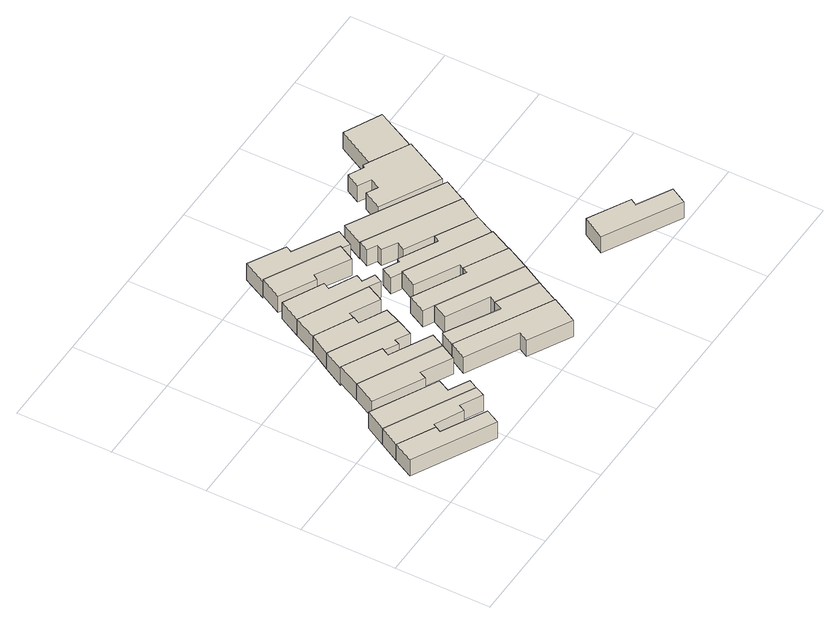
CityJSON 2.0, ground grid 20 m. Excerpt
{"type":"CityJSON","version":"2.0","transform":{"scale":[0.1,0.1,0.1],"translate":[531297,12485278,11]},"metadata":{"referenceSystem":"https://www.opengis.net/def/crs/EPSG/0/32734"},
"CityObjects":{
"building1":{"type":"Building","attributes":{"address":"59 Goldsmith Road Salt River Cape Town","building":"house","building:levels":1,"building_height":4.1,"plus_code":"4FRW3F97+9GW","ground_height":13.19,"roof_height":17.29},"geometry":[{"type":"Solid","lod":"1","boundaries":[[[[0,1,2,3]],[[1,4,5,2]],[[4,6,7,5]],[[6,8,9,7]],[[8,10,11,9]],[[10,0,3,11]],[[3,2,5,7,9,11]],[[10,8,6,4,1,0]]]]}]},
"building2":{"type":"Building","attributes":{"address":"57 Goldsmith Road Salt River Cape Town","building":"house","building:levels":1,"building_height":4.1,"plus_code":"4FRW3F97+CG8","ground_height":13.19,"roof_height":17.29},"geometry":[{"type":"Solid","lod":"1","boundaries":[[[[12,13,14,15]],[[13,0,3,14]],[[0,10,11,3]],[[10,16,17,11]],[[16,18,19,17]],[[18,20,21,19]],[[20,22,23,21]],[[22,12,15,23]],[[15,14,3,11,17,19,21,23]],[[22,20,18,16,10,0,13,12]]]]}]},
"building3":{"type":"Building","attributes":{"address":"53 Goldsmith Road Salt River Cape Town","building":"house","building:levels":1,"building_height":4.1,"plus_code":"4FRW3F97+CGH","ground_height":13.19,"roof_height":17.29},"geometry":[{"type":"Solid","lod":"1","boundaries":[[[[13,12,15,14]],[[12,24,25,15]],[[24,26,27,25]],[[26,28,29,27]],[[28,30,31,29]],[[30,13,14,31]],[[14,15,25,27,29,31]],[[30,28,26,24,12,13]]]]}]},
"building4":{"type":"Building","attributes":{"address":"51 Goldsmith Road Salt River Cape Town","building":"house","building:levels":1,"building_height":4.1,"plus_code":"4FRW3F97+CHV","ground_height":13.23,"roof_height":17.33},"geometry":[{"type":"Solid","lod":"1","boundaries":[[[[32,33,34,35]],[[33,36,37,34]],[[36,38,39,37]],[[38,40,41,39]],[[40,42,43,41]],[[42,32,35,43]],[[35,34,37,39,41,43]],[[42,40,38,36,33,32]]]]}]},
"building5":{"type":"Building","attributes":{"address":"49 Goldsmith Road Salt River Cape Town","building":"house","building:levels":1,"building_height":4.1,"plus_code":"4FRW3F97+FH5","ground_height":13.23,"roof_height":17.33},"geometry":[{"type":"Solid","lod":"1","boundaries":[[[[44,32,35,45]],[[32,42,43,35]],[[42,46,47,43]],[[46,48,49,47]],[[48,50,51,49]],[[50,44,45,51]],[[45,35,43,47,49,51]],[[50,48,46,42,32,44]]]]}]},
"building6":{"type":"Building","attributes":{"address":"47 Goldsmith Road Salt River Cape Town","building":"house","building:levels":1,"building_height":4.1,"plus_code":"4FRW3F97+FHH","ground_height":12.6,"roof_height":16.7},"geometry":[{"type":"Solid","lod":"1","boundaries":[[[[52,53,54,55]],[[53,56,57,54]],[[56,58,59,57]],[[58,60,61,59]],[[60,62,63,61]],[[62,64,65,63]],[[64,52,55,65]],[[55,54,57,59,61,63,65]],[[64,62,60,58,56,53,52]]]]}]},
"building7":{"type":"Building","attributes":{"address":"45 Goldsmith Road Salt River Cape Town","building":"house","building:levels":1,"building_height":4.1,"plus_code":"4FRW3F97+FJR","ground_height":12.6,"roof_height":16.7},"geometry":[{"type":"Solid","lod":"1","boundaries":[[[[66,52,55,67]],[[52,64,65,55]],[[64,68,69,65]],[[68,70,71,69]],[[70,72,73,71]],[[72,66,67,73]],[[67,55,65,69,71,73]],[[72,70,68,64,52,66]]]]}]},
"building8":{"type":"Building","attributes":{"address":"43 Goldsmith Road Salt River Cape Town","building":"house","building:levels":1,"building_height":4.1,"plus_code":"4FRW3F97+GJ7","ground_height":12.44,"roof_height":16.54},"geometry":[{"type":"Solid","lod":"1","boundaries":[[[[74,75,76,77]],[[75,78,79,76]],[[78,80,81,79]],[[80,82,83,81]],[[82,84,85,83]],[[84,74,77,85]],[[77,76,79,81,83,85]],[[84,82,80,78,75,74]]]]}]},
"building9":{"type":"Building","attributes":{"address":"48 Kingsley Road Salt River Cape Town","building":"house","building:levels":1,"building_height":4.1,"plus_code":"4FRW3F97+CM2","ground_height":13.23,"roof_height":17.33},"geometry":[{"type":"Solid","lod":"1","boundaries":[[[[86,87,88,89]],[[87,90,91,88]],[[90,92,93,91]],[[92,94,95,93]],[[94,96,97,95]],[[96,86,89,97]],[[89,88,91,93,95,97]],[[96,94,92,90,87,86]]]]}]},
"building10":{"type":"Building","attributes":{"address":"41 Goldsmith Road Salt River Cape Town","building":"house","building:levels":1,"building_height":4.1,"plus_code":"4FRW3F97+GJG","ground_height":12.44,"roof_height":16.54},"geometry":[{"type":"Solid","lod":"1","boundaries":[[[[74,84,85,77]],[[84,98,99,85]],[[98,100,101,99]],[[100,102,103,101]],[[102,104,105,103]],[[104,106,107,105]],[[106,108,109,107]],[[108,110,111,109]],[[110,74,77,111]],[[77,85,99,101,103,105,107,109,111]],[[110,108,106,104,102,100,98,84,74]]]]}]},
"building11":{"type":"Building","attributes":{"address":"46 Kingsley Road Salt River Cape Town","building":"house","building:levels":1,"building_height":4.1,"plus_code":"4FRW3F97+CM8","ground_height":13.04,"roof_height":17.14},"geometry":[{"type":"Solid","lod":"1","boundaries":[[[[112,113,114,115]],[[113,116,117,114]],[[116,118,119,117]],[[118,120,121,119]],[[120,122,123,121]],[[122,112,115,123]],[[115,114,117,119,121,123]],[[122,120,118,116,113,112]]]]}]},
"building12":{"type":"Building","attributes":{"address":"39 Goldsmith Road Salt River Cape Town","building":"house","building:levels":1,"building_height":4.1,"plus_code":"4FRW3F97+GJX","ground_height":12.44,"roof_height":16.54},"geometry":[{"type":"Solid","lod":"1","boundaries":[[[[124,125,126,127]],[[125,128,129,126]],[[128,130,131,129]],[[130,132,133,131]],[[132,134,135,133]],[[134,124,127,135]],[[127,126,129,131,133,135]],[[134,132,130,128,125,124]]]]}]},
"building13":{"type":"Building","attributes":{"address":"44 Kingsley Road Salt River Cape Town","building":"house","building:levels":1,"building_height":4.1,"plus_code":"4FRW3F97+CMP","ground_height":13.04,"roof_height":17.14},"geometry":[{"type":"Solid","lod":"1","boundaries":[[[[113,136,137,114]],[[136,138,139,137]],[[138,140,141,139]],[[140,142,143,141]],[[142,116,117,143]],[[116,113,114,117]],[[114,137,139,141,143,117]],[[116,142,140,138,136,113]]]]}]},
"building14":{"type":"Building","attributes":{"address":"42 Kingsley Road Salt River Cape Town","building":"house","building:levels":1,"building_height":4.1,"plus_code":"4FRW3F97+FM5","ground_height":13.04,"roof_height":17.14},"geometry":[{"type":"Solid","lod":"1","boundaries":[[[[136,144,145,137]],[[144,146,147,145]],[[146,148,149,147]],[[148,150,151,149]],[[150,152,153,151]],[[152,138,139,153]],[[138,136,137,139]],[[137,145,147,149,151,153,139]],[[138,152,150,148,146,144,136]]]]}]},
"building15":{"type":"Building","attributes":{"address":"37 Goldsmith Road Salt River Cape Town","building":"house","building:levels":1,"building_height":4.1,"plus_code":"4FRW3F97+HM6","ground_height":11.83,"roof_height":15.93},"geometry":[{"type":"Solid","lod":"1","boundaries":[[[[154,155,156,157]],[[155,158,159,156]],[[158,160,161,159]],[[160,162,163,161]],[[162,164,165,163]],[[164,166,167,165]],[[166,154,157,167]],[[157,156,159,161,163,165,167]],[[166,164,162,160,158,155,154]]]]}]},
"building16":{"type":"Building","attributes":{"address":"40 Kingsley Road Salt River Cape Town","building":"house","building:levels":1,"building_height":4.1,"plus_code":"4FRW3F97+FPC","ground_height":12.84,"roof_height":16.94},"geometry":[{"type":"Solid","lod":"1","boundaries":[[[[168,169,170,171]],[[169,172,173,170]],[[172,174,175,173]],[[174,176,177,175]],[[176,178,179,177]],[[178,168,171,179]],[[171,170,173,175,177,179]],[[178,176,174,172,169,168]]]]}]},
"building17":{"type":"Building","attributes":{"address":"38 Kingsley Road Salt River Cape Town","building":"house","building:levels":1,"building_height":4.1,"plus_code":"4FRW3F97+FPM","ground_height":12.44,"roof_height":16.54},"geometry":[{"type":"Solid","lod":"1","boundaries":[[[[180,181,182,183]],[[181,184,185,182]],[[184,186,187,185]],[[186,188,189,187]],[[188,190,191,189]],[[190,192,193,191]],[[192,194,195,193]],[[194,196,197,195]],[[196,180,183,197]],[[183,182,185,187,189,191,193,195,197]],[[196,194,192,190,188,186,184,181,180]]]]}]},
"building18":{"type":"Building","attributes":{"address":"36 Kingsley Road Salt River Cape Town","building":"house","building:levels":1,"building_height":4.1,"plus_code":"4FRW3F97+GP3","ground_height":12.44,"roof_height":16.54},"geometry":[{"type":"Solid","lod":"1","boundaries":[[[[181,198,199,182]],[[198,200,201,199]],[[200,202,203,201]],[[202,204,205,203]],[[204,206,207,205]],[[206,208,209,207]],[[208,210,211,209]],[[210,184,185,211]],[[184,181,182,185]],[[182,199,201,203,205,207,209,211,185]],[[184,210,208,206,204,202,200,198,181]]]]}]},
"building19":{"type":"Building","attributes":{"address":"34 Kingsley Road Salt River Cape Town","building":"house","building:levels":1,"building_height":4.1,"plus_code":"4FRW3F97+GPG","ground_height":12.23,"roof_height":16.33},"geometry":[{"type":"Solid","lod":"1","boundaries":[[[[212,213,214,215]],[[213,216,217,214]],[[216,218,219,217]],[[218,212,215,219]],[[215,214,217,219]],[[218,216,213,212]]]]}]},
"building20":{"type":"Building","attributes":{"address":"Kingsley Road Salt River Cape Town","building":"house","building:levels":1,"building_height":4.1,"plus_code":"4FRW3F97+GQV","ground_height":12.23,"roof_height":16.33},"geometry":[{"type":"Solid","lod":"1","boundaries":[[[[220,221,222,223]],[[221,224,225,222]],[[224,226,227,225]],[[226,228,229,227]],[[228,230,231,229]],[[230,232,233,231]],[[232,234,235,233]],[[234,236,237,235]],[[236,238,239,237]],[[238,240,241,239]],[[240,220,223,241]],[[223,222,225,227,229,231,233,235,237,239,241]],[[240,238,236,234,232,230,228,226,224,221,220]]]]}]},
"building21":{"type":"Building","attributes":{"address":"27 Kingsley Road Salt River Cape Town","building":"house","building:levels":1,"building_height":4.1,"plus_code":"4FRW3F97+9RP","ground_height":12.84,"roof_height":16.94},"geometry":[{"type":"Solid","lod":"1","boundaries":[[[[242,243,244,245]],[[243,246,247,244]],[[246,248,249,247]],[[248,250,251,249]],[[250,252,253,251]],[[252,242,245,253]],[[245,244,247,249,251,253]],[[252,250,248,246,243,242]]]]}]},
"building22":{"type":"Building","attributes":{"address":"30 Kingsley Road Salt River Cape Town","building":"house","building:levels":1,"building_height":4.1,"plus_code":"4FRW3F97+HRC","ground_height":11.64,"roof_height":15.74},"geometry":[{"type":"Solid","lod":"1","boundaries":[[[[254,255,256,257]],[[255,258,259,256]],[[258,260,261,259]],[[260,254,257,261]],[[257,256,259,261]],[[260,258,255,254]]]]}]}
},
"vertices":[
[30,134,22],[8,92,22],[8,92,63],[30,134,63],[174,4,22],[174,4,63],[190,34,22],[190,34,63],[99,82,22],[99,82,63],[106,94,22],[106,94,63],
[232,83,22],[53,176,22],[53,176,63],[232,83,63],[110,101,22],[110,101,63],[169,72,22],[169,72,63],[176,86,22],[176,86,63],[222,62,22],[222,62,63],
[242,102,22],[242,102,63],[200,124,22],[200,124,63],[213,150,22],[213,150,63],[77,220,22],[77,220,63],
[129,276,22],[104,228,22],[104,228,63],[129,276,63],[206,175,22],[206,175,63],[214,191,22],[214,191,63],[277,158,22],[277,158,63],[295,191,22],[295,191,63],
[153,324,22],[153,324,63],[310,220,22],[310,220,63],[224,265,22],[224,265,63],[233,282,22],[233,282,63],
[177,367,16],[153,324,16],[153,324,57],[177,367,57],[233,282,16],[233,282,57],[264,265,16],[264,265,57],[269,276,16],[269,276,57],[298,261,16],[298,261,57],[315,296,16],[315,296,57],
[203,411,16],[203,411,57],[329,329,16],[329,329,57],[274,357,16],[274,357,57],[282,371,16],[282,371,57],
[227,459,14],[203,411,14],[203,411,55],[227,459,55],[282,371,14],[282,371,55],[289,384,14],[289,384,55],[349,353,14],[349,353,55],[367,389,14],[367,389,55],
[473,19,22],[503,75,22],[503,75,63],[473,19,63],[308,179,22],[308,179,63],[288,143,22],[288,143,63],[395,86,22],[395,86,63],[384,66,22],[384,66,63],
[390,377,14],[390,377,55],[399,395,14],[399,395,55],[373,407,14],[373,407,55],[381,423,14],[381,423,55],[326,450,14],[326,450,55],[333,464,14],[333,464,55],[251,505,14],[251,505,55],
[503,75,20],[528,123,20],[528,123,61],[503,75,61],[443,168,20],[443,168,61],[434,149,20],[434,149,61],[326,209,20],[326,209,61],[308,179,20],[308,179,61],
[285,565,14],[261,519,14],[261,519,55],[285,565,55],[335,480,14],[335,480,55],[342,491,14],[342,491,55],[413,452,14],[413,452,55],[432,487,14],[432,487,55],
[552,167,20],[552,167,61],[379,258,20],[379,258,61],[363,226,20],[363,226,61],[450,181,20],[450,181,61],
[578,217,20],[578,217,61],[491,263,20],[491,263,61],[484,251,20],[484,251,61],[377,307,20],[377,307,61],[357,269,20],[357,269,61],
[311,615,8],[285,565,8],[285,565,49],[311,615,49],[432,487,8],[432,487,49],[450,477,8],[450,477,49],[469,512,8],[469,512,49],[379,561,8],[379,561,49],[386,574,8],[386,574,49],
[578,217,18],[602,265,18],[602,265,59],[578,217,59],[428,355,18],[428,355,59],[408,319,18],[408,319,59],[496,272,18],[496,272,59],[491,263,18],[491,263,59],
[602,265,14],[624,309,14],[624,309,55],[602,265,55],[541,353,14],[541,353,55],[534,340,14],[534,340,55],[456,381,14],[456,381,55],[452,374,14],[452,374,55],[420,390,14],[420,390,55],[407,366,14],[407,366,55],[428,355,14],[428,355,55],
[652,358,14],[652,358,55],[459,462,14],[459,462,55],[448,441,14],[448,441,55],[468,430,14],[468,430,55],[462,418,14],[462,418,55],[492,401,14],[492,401,55],[483,384,14],[483,384,55],
[652,358,12],[677,405,12],[677,405,53],[652,358,53],[484,509,12],[484,509,53],[459,462,12],[459,462,53],
[729,513,12],[652,553,12],[652,553,53],[729,513,53],[637,560,12],[637,560,53],[633,555,12],[633,555,53],[601,571,12],[601,571,53],[585,541,12],[585,541,53],[611,527,12],[611,527,53],[601,506,12],[601,506,53],[577,519,12],[577,519,53],[557,480,12],[557,480,53],[679,417,12],[679,417,53],
[690,88,18],[845,4,18],[845,4,59],[690,88,59],[864,38,18],[864,38,59],[794,76,18],[794,76,59],[802,90,18],[802,90,59],[717,136,18],[717,136,59],
[697,638,6],[652,553,6],[652,553,47],[697,638,47],[729,513,6],[729,513,47],[774,600,6],[774,600,47]
]}
